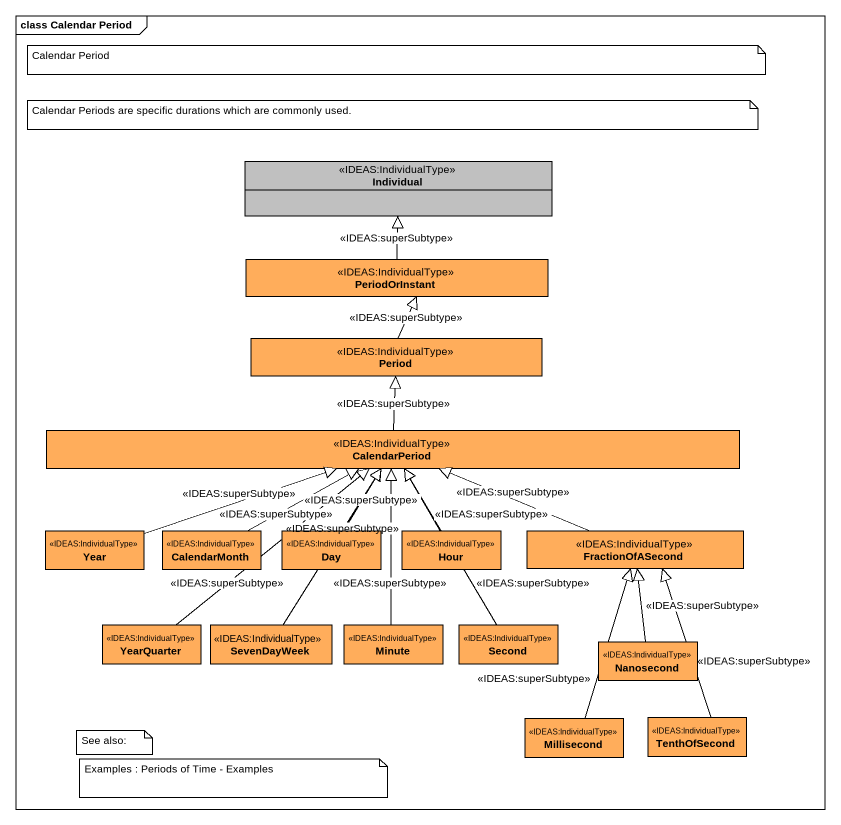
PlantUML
@startuml
mainframe class Calendar Period
hide circle
hide empty members
class Individual <<IDEAS:IndividualType>> #C0C0C0
class PeriodOrInstant <<IDEAS:IndividualType>> #FFAD5B
class Period <<IDEAS:IndividualType>> #FFAD5B
class CalendarPeriod <<IDEAS:IndividualType>> #FFAD5B
class Year <<IDEAS:IndividualType>> #FFAD5B
class CalendarMonth <<IDEAS:IndividualType>> #FFAD5B
class Day <<IDEAS:IndividualType>> #FFAD5B
class Hour <<IDEAS:IndividualType>> #FFAD5B
class FractionOfASecond <<IDEAS:IndividualType>> #FFAD5B
class YearQuarter <<IDEAS:IndividualType>> #FFAD5B
class SevenDayWeek <<IDEAS:IndividualType>> #FFAD5B
class Minute <<IDEAS:IndividualType>> #FFAD5B
class Second <<IDEAS:IndividualType>> #FFAD5B
class Nanosecond <<IDEAS:IndividualType>> #FFAD5B
class Millisecond <<IDEAS:IndividualType>> #FFAD5B
class TenthOfSecond <<IDEAS:IndividualType>> #FFAD5B
PeriodOrInstant -up-|> Individual : <<IDEAS:superSubtype>>
Period -up-|> PeriodOrInstant : <<IDEAS:superSubtype>>
CalendarPeriod -up-|> Period : <<IDEAS:superSubtype>>
Year -right-|> CalendarPeriod : <<IDEAS:superSubtype>>
CalendarMonth -right-|> CalendarPeriod : <<IDEAS:superSubtype>>
Day -up-|> CalendarPeriod : <<IDEAS:superSubtype>>
Hour -up-|> CalendarPeriod : <<IDEAS:superSubtype>>
FractionOfASecond -left-|> CalendarPeriod : <<IDEAS:superSubtype>>
YearQuarter -up-|> CalendarPeriod : <<IDEAS:superSubtype>>
SevenDayWeek -up-|> CalendarPeriod : <<IDEAS:superSubtype>>
Minute -up-|> CalendarPeriod : <<IDEAS:superSubtype>>
Second -up-|> CalendarPeriod : <<IDEAS:superSubtype>>
Nanosecond -up-|> FractionOfASecond : <<IDEAS:superSubtype>>
Millisecond -up-|> FractionOfASecond : <<IDEAS:superSubtype>>
TenthOfSecond -up-|> FractionOfASecond : <<IDEAS:superSubtype>>
note as N1
  Calendar Period
end note
note as N2
  Calendar Periods are specific durations which are commonly used.
end note
note as N3
  See also:
end note
note as N4
  Examples : Periods of Time - Examples
end note
@enduml
